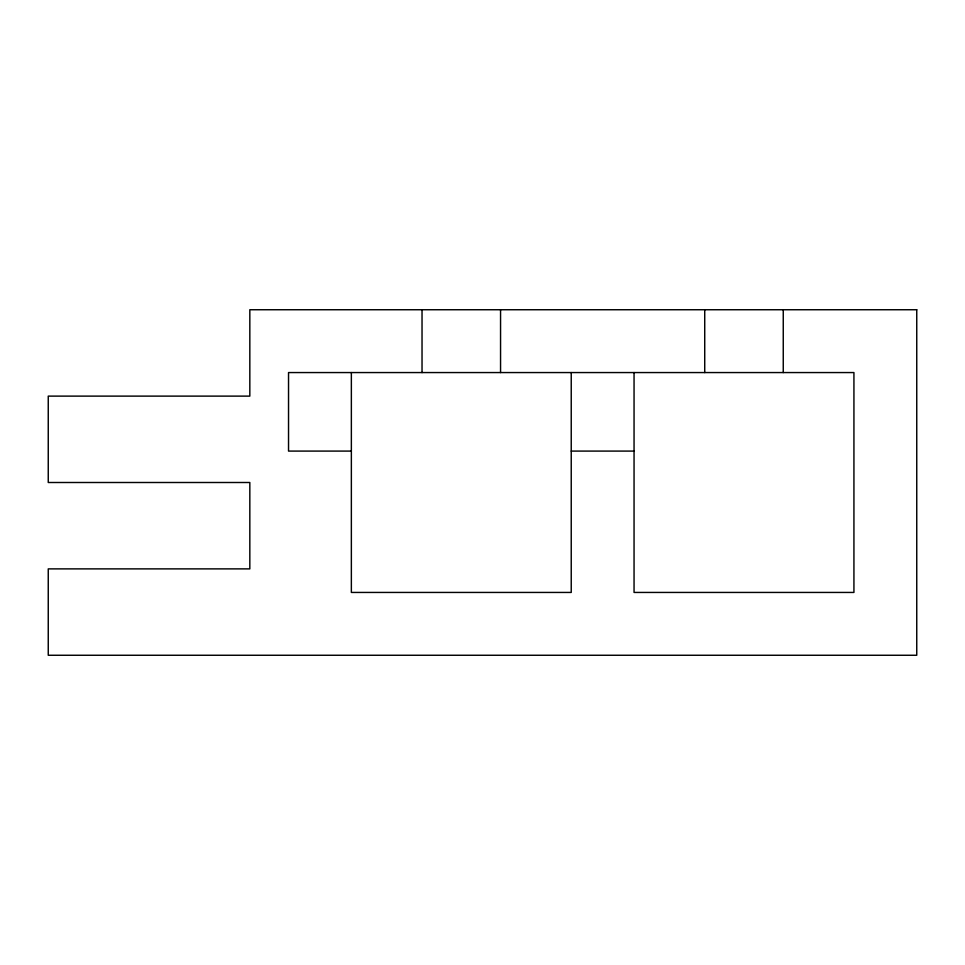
<?xml version="1.0" encoding="UTF-8"?>
<svg xmlns="http://www.w3.org/2000/svg" width="965" height="965" viewBox="0 0 965 965"><rect width="100%" height="100%" fill="white"/><g stroke="black" fill="none" stroke-linecap="round" stroke-linejoin="round"><path stroke-width="1.45" d="M351.356 451.089L288.535 451.089L288.535 372.562L853.928 372.562L853.928 592.438L634.053 592.438L634.053 372.562M571.232 451.089L634.053 451.089M783.254 309.741L783.254 372.562M704.727 309.741L704.727 372.562M571.232 372.562L571.232 592.438L351.356 592.438L351.356 372.562M500.558 309.741L500.558 372.562M422.031 309.741L422.031 372.562M916.75 309.741L249.826 309.741L249.826 396.12L48.25 396.12L48.25 482.5L249.826 482.5L249.826 568.88L48.25 568.88L48.25 655.259L916.75 655.259L916.75 309.741"/></g></svg>
